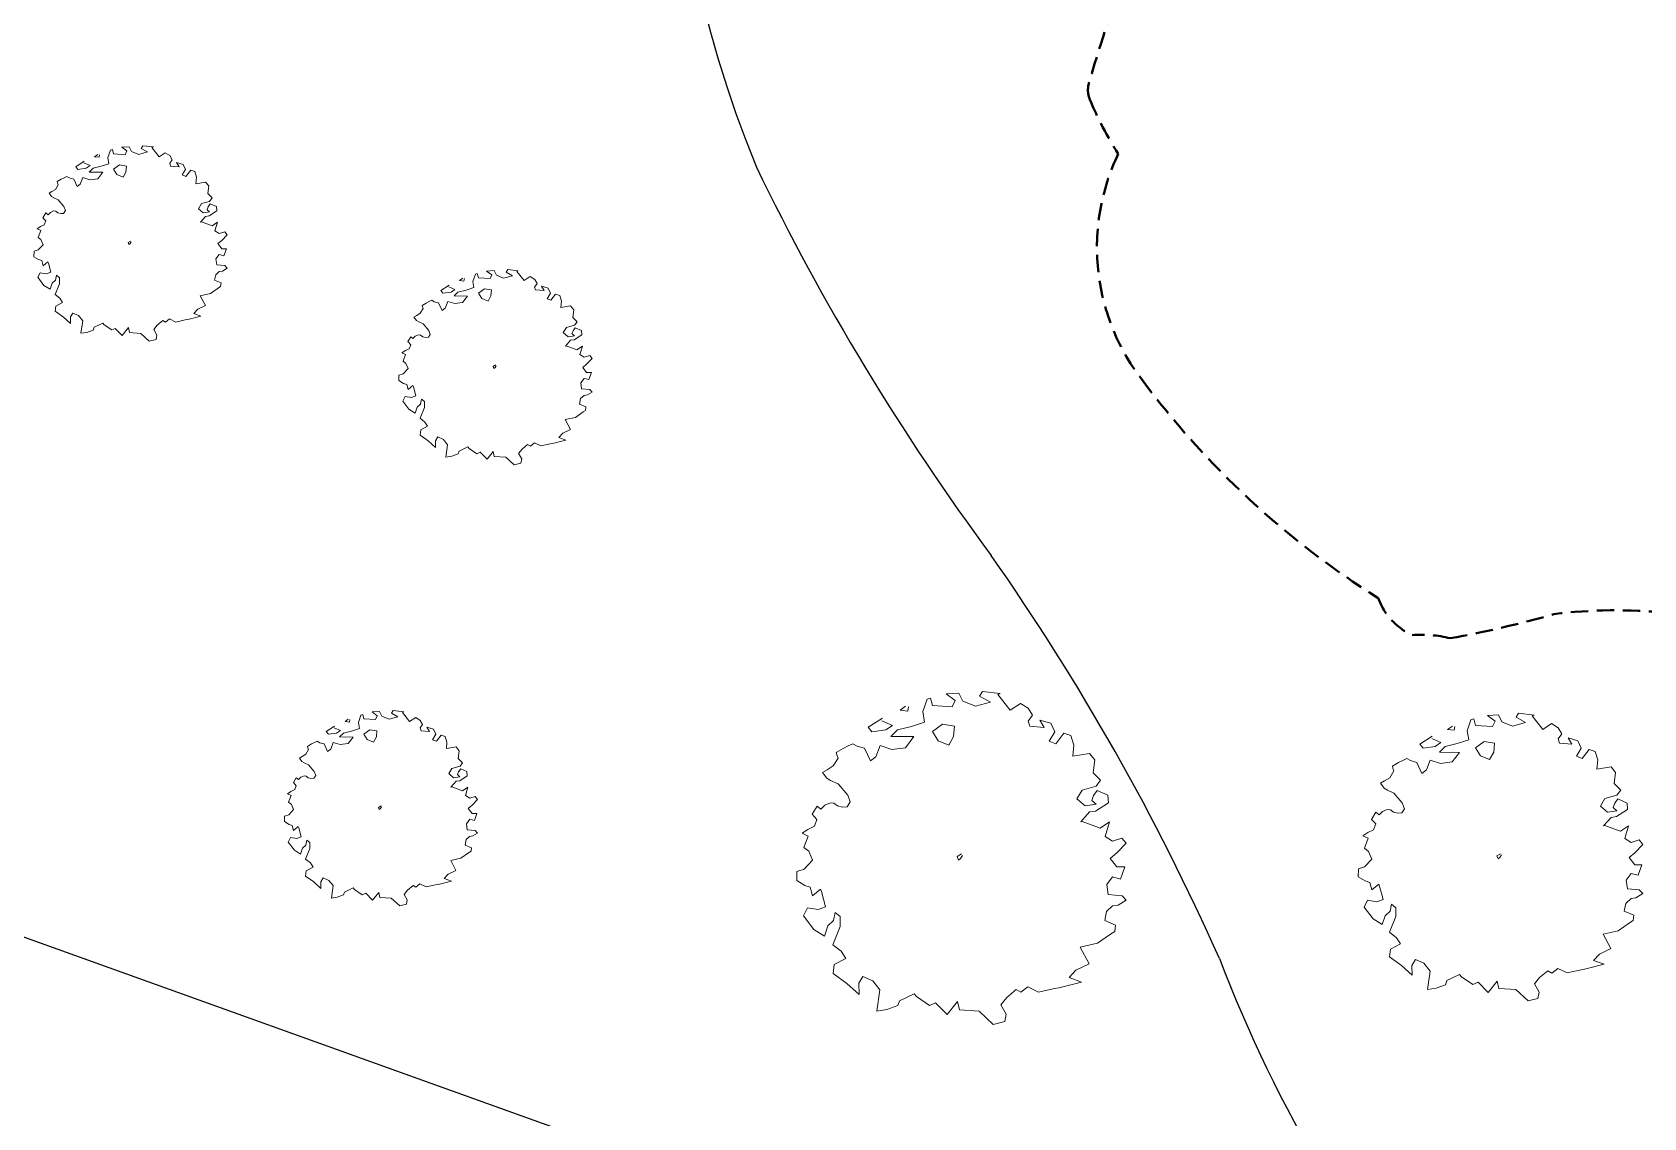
# Model space of a CAD drawing. Extents: x 2080 to 102394, y 2071 to 93424.
# Drawn here: x 80620 to 81547, y 78172 to 78796 of the extents above; entities that cross this region are included whole.
import ezdxf

# ---------------------------------------------------------------- set-up
doc = ezdxf.new("R2010")
doc.units = 0
doc.header["$LTSCALE"] = 20
doc.header["$MEASUREMENT"] = 0
doc.linetypes.add('DASHED2', pattern=[0.375, 0.25, -0.125])
for name, color, linetype, lineweight in [('Mango tree', 96, 'Continuous', 5), ('PIT', 40, 'DASHED2', 40), ('sappotta', 114, 'Continuous', 5)]:
    doc.layers.add(name, color=color, linetype=linetype, lineweight=lineweight)
doc.layers.add('patta duplicate', color=230, linetype='Continuous', plot=False)
doc.layers.add('road', color=2, linetype='Continuous')

# ---------------------------------------------------------------- blocks, each defined once
blk = doc.blocks.new('NEEM')
at = {"layer": 'sappotta', "linetype": 'Continuous'}
for p, q in [((-0.191, 1.099), (-0.213, 1.092)), ((-0.177, 1.048), (-0.191, 1.099)), ((0.003, 1.132), (-0.083, 1.127)), ((-0.083, 1.127), (-0.023, 1.083)), ((0.03, 1.077), (0.003, 1.132)), ((0.162, 1.144), (0.142, 1.112)), ((0.142, 1.112), (0.216, 1.072)), ((0.283, 1.13), (0.162, 1.144)), ((0.267, 1.123), (0.283, 1.13)), ((0.351, 1.016), (0.267, 1.123)), ((-0.359, 1.043), (-0.396, 1.016)), ((-0.396, 1.016), (-0.345, 1.011)), ((-0.345, 1.011), (-0.34, 1.039)), ((-0.213, 1.092), (-0.242, 1.007)), ((-0.242, 1.007), (-0.23, 0.935)), ((-0.043, 1.039), (-0.177, 1.048)), ((-0.023, 1.083), (-0.043, 1.039)), ((0.114, 1.043), (0.03, 1.077)), ((0.216, 1.072), (0.114, 1.043)), ((0.421, 1.063), (0.351, 1.016)), ((0.473, 1.03), (0.421, 1.063)), ((0.501, 0.982), (0.473, 1.03)), ((-0.517, 0.963), (-0.614, 0.901)), ((-0.614, 0.901), (-0.589, 0.87)), ((-0.589, 0.87), (-0.494, 0.884)), ((-0.521, 0.945), (-0.521, 0.945)), ((-0.449, 0.913), (-0.521, 0.945)), ((-0.494, 0.884), (-0.449, 0.913)), ((-0.415, 0.884), (-0.459, 0.839)), ((-0.32, 0.906), (-0.415, 0.884)), ((-0.23, 0.935), (-0.32, 0.906)), ((-0.108, 0.922), (-0.177, 0.872)), ((-0.027, 0.908), (-0.108, 0.922)), ((-0.034, 0.839), (-0.027, 0.908)), ((0.472, 0.942), (0.501, 0.982)), ((0.483, 0.908), (0.472, 0.942)), ((0.581, 0.9), (0.483, 0.908)), ((0.551, 0.95), (0.581, 0.9)), ((0.627, 0.928), (0.551, 0.95)), ((0.654, 0.87), (0.627, 0.928)), ((-0.749, 0.774), (-0.783, 0.757)), ((-0.717, 0.789), (-0.749, 0.774)), ((-0.689, 0.772), (-0.717, 0.789)), ((-0.638, 0.758), (-0.689, 0.772)), ((-0.533, 0.776), (-0.562, 0.699)), ((-0.452, 0.75), (-0.533, 0.776)), ((-0.459, 0.839), (-0.303, 0.837)), ((-0.303, 0.837), (-0.361, 0.762)), ((-0.177, 0.872), (-0.139, 0.809)), ((-0.139, 0.809), (-0.067, 0.78)), ((-0.067, 0.78), (-0.034, 0.839)), ((0.616, 0.806), (0.654, 0.87)), ((0.66, 0.788), (0.616, 0.806)), ((0.715, 0.86), (0.66, 0.788)), ((0.762, 0.844), (0.715, 0.86)), ((0.783, 0.779), (0.762, 0.844)), ((0.776, 0.704), (0.783, 0.779)), ((-0.818, 0.692), (-0.85, 0.638)), ((-0.783, 0.757), (-0.83, 0.729)), ((-0.83, 0.729), (-0.826, 0.714)), ((-0.826, 0.714), (-0.818, 0.692)), ((-0.598, 0.672), (-0.638, 0.758)), ((-0.562, 0.699), (-0.598, 0.672)), ((-0.361, 0.762), (-0.452, 0.75)), ((0.888, 0.723), (0.776, 0.704)), ((0.924, 0.679), (0.888, 0.723)), ((0.913, 0.591), (0.924, 0.679)), ((-0.892, 0.613), (-0.923, 0.594)), ((-0.923, 0.594), (-0.895, 0.555)), ((-0.895, 0.555), (-0.868, 0.54)), ((-0.85, 0.638), (-0.892, 0.613)), ((0.964, 0.541), (0.913, 0.591)), ((-0.868, 0.54), (-0.818, 0.517)), ((-0.818, 0.517), (-0.752, 0.44)), ((-0.752, 0.44), (-0.735, 0.394)), ((0.804, 0.415), (0.84, 0.475)), ((0.84, 0.475), (0.934, 0.5)), ((0.942, 0.471), (0.917, 0.437)), ((0.934, 0.5), (0.964, 0.541)), ((1.014, 0.439), (0.942, 0.471)), ((1.018, 0.389), (1.014, 0.439)), ((-0.96, 0.366), (-0.994, 0.31)), ((-0.935, 0.345), (-0.96, 0.366)), ((-0.908, 0.372), (-0.935, 0.345)), ((-0.87, 0.389), (-0.908, 0.372)), ((-0.846, 0.386), (-0.87, 0.389)), ((-0.821, 0.367), (-0.846, 0.386)), ((-0.788, 0.359), (-0.821, 0.367)), ((-0.757, 0.361), (-0.788, 0.359)), ((-0.735, 0.394), (-0.757, 0.361)), ((0.86, 0.367), (0.804, 0.415)), ((0.933, 0.378), (0.86, 0.367)), ((0.888, 0.326), (0.93, 0.332)), ((0.917, 0.437), (0.904, 0.404)), ((0.904, 0.404), (0.933, 0.378)), ((0.93, 0.332), (1.018, 0.389)), ((-0.978, 0.229), (-1.023, 0.208)), ((-0.994, 0.31), (-0.961, 0.275)), ((-0.961, 0.275), (-0.978, 0.229)), ((0.829, 0.259), (0.888, 0.326)), ((0.838, 0.262), (0.829, 0.259)), ((0.931, 0.228), (0.838, 0.262)), ((0.962, 0.217), (0.931, 0.228)), ((1.025, 0.259), (0.962, 0.217)), ((0.996, 0.16), (1.025, 0.259)), ((-1.023, 0.208), (-1.062, 0.182)), ((-1.062, 0.182), (-1.02, 0.162)), ((-1.02, 0.162), (-1.049, 0.084)), ((1.046, 0.129), (0.996, 0.16)), ((1.109, 0.149), (1.046, 0.129)), ((1.074, 0.049), (1.137, 0.114)), ((1.137, 0.114), (1.109, 0.149)), ((-1.049, 0.084), (-1.017, 0.059)), ((-1.017, 0.059), (-0.991, -0.002)), ((0.02, 0.041), (-0.009, 0.024)), ((-0.009, 0.024), (0, 0)), ((0, 0), (0.014, 0.011)), ((0.014, 0.011), (0.027, 0.031)), ((1.029, 0.011), (1.074, 0.049)), ((1.074, -0.047), (1.029, 0.011)), ((-1.097, -0.077), (-1.098, -0.14)), ((-1.048, -0.062), (-1.097, -0.077)), ((-0.991, -0.002), (-1.048, -0.062)), ((1.129, -0.047), (1.074, -0.047)), ((1.1, -0.129), (1.129, -0.047)), ((-1.098, -0.14), (-1.044, -0.173)), ((-1.044, -0.173), (-1.007, -0.185)), ((-1.007, -0.185), (-0.992, -0.244)), ((-0.992, -0.244), (-0.937, -0.198)), ((-0.937, -0.198), (-0.93, -0.213)), ((-0.93, -0.213), (-0.902, -0.318)), ((1.007, -0.166), (1.046, -0.114)), ((1.016, -0.234), (1.007, -0.166)), ((1.046, -0.114), (1.1, -0.129)), ((-1.025, -0.325), (-1.052, -0.378)), ((-0.953, -0.336), (-1.025, -0.325)), ((-0.902, -0.318), (-0.953, -0.336)), ((1.004, -0.349), (1.045, -0.311)), ((1.11, -0.243), (1.016, -0.234)), ((1.045, -0.311), (1.083, -0.306)), ((1.083, -0.306), (1.137, -0.273)), ((1.137, -0.273), (1.11, -0.243)), ((-1.052, -0.378), (-0.982, -0.471)), ((-0.888, -0.446), (-0.848, -0.411)), ((-0.848, -0.411), (-0.837, -0.355)), ((-0.837, -0.355), (-0.803, -0.383)), ((-0.803, -0.383), (-0.803, -0.452)), ((0.992, -0.411), (1.004, -0.349)), ((1.066, -0.443), (0.992, -0.411)), ((-0.982, -0.471), (-0.91, -0.516)), ((-0.91, -0.516), (-0.888, -0.446)), ((-0.803, -0.452), (-0.853, -0.576)), ((0.943, -0.565), (1.032, -0.503)), ((1.032, -0.503), (1.061, -0.484)), ((1.061, -0.484), (1.066, -0.443)), ((-0.853, -0.576), (-0.797, -0.619)), ((-0.797, -0.619), (-0.766, -0.668)), ((0.826, -0.591), (0.943, -0.565)), ((0.887, -0.704), (0.826, -0.591)), ((-0.844, -0.71), (-0.852, -0.77)), ((-0.766, -0.668), (-0.844, -0.71)), ((0.751, -0.797), (0.797, -0.747)), ((0.797, -0.747), (0.887, -0.704)), ((-0.852, -0.77), (-0.758, -0.838)), ((-0.758, -0.838), (-0.675, -0.912)), ((-0.676, -0.836), (-0.649, -0.791)), ((-0.675, -0.912), (-0.676, -0.836)), ((-0.649, -0.791), (-0.582, -0.82)), ((-0.582, -0.82), (-0.534, -0.881)), ((0.423, -0.897), (0.47, -0.86)), ((0.47, -0.86), (0.543, -0.896)), ((0.543, -0.896), (0.652, -0.871)), ((0.652, -0.871), (0.68, -0.867)), ((0.68, -0.867), (0.834, -0.828)), ((0.834, -0.828), (0.751, -0.797)), ((-0.534, -0.881), (-0.554, -1.025)), ((-0.413, -0.988), (-0.401, -0.955)), ((-0.401, -0.955), (-0.302, -0.907)), ((-0.302, -0.907), (-0.286, -0.926)), ((-0.286, -0.926), (-0.197, -0.986)), ((-0.197, -0.986), (-0.157, -0.969)), ((-0.157, -0.969), (-0.078, -1.049)), ((-0.078, -1.049), (-0.006, -0.96)), ((-0.006, -0.96), (0.006, -1.017)), ((0.287, -0.982), (0.327, -0.932)), ((0.324, -1.046), (0.287, -0.982)), ((0.327, -0.932), (0.391, -0.879)), ((0.391, -0.879), (0.423, -0.897)), ((-0.554, -1.025), (-0.486, -1.015)), ((-0.486, -1.015), (-0.413, -0.988)), ((0.006, -1.017), (0.139, -1.026)), ((0.139, -1.026), (0.236, -1.115)), ((0.314, -1.096), (0.324, -1.046)), ((0.236, -1.115), (0.314, -1.096))]:
    blk.add_line(p, q, dxfattribs=at)

msp = doc.modelspace()

# ---------------------------------------------------------------- linework, layer by layer
at = {"layer": 'patta duplicate', "ltscale": 0.5}
msp.add_lwpolyline([(88450.657, 84067.151), (84127.797, 82684.315), (83540.963, 80377.169), (84337.551, 80292.694), (84338.201, 79890.512), (77189.571, 82827.244), (75365.053, 80162.878), (84737.949, 76793.335), (86791.228, 77204.942), (89065.024, 78174.595), (89006.283, 79510.343), (88948.024, 81170.116), (88450.657, 84067.151)], dxfattribs=at)
at = {"layer": 'PIT', "ltscale": 2}
msp.add_lwpolyline([(81507.201, 79028.729, 0.084309), (81448.586, 79016.809, 0.0319646), (81374.513, 78981.068, 0.0639371), (81317.263, 78943.765, 0.0431601), (81290.644, 78927.316, 0.0514869), (81279.677, 78908.755, 0.01817), (81256.256, 78852.487, 0.0178822), (81227.607, 78766.707, 0.1719633), (81228.13, 78757.042, 0.0443654), (81244.498, 78725.851, 0.2823937), (81257.755, 78596.447, 0.0932103), (81393.981, 78470.419, 0.1994233), (81413.52, 78449.082, -0.0839825), (81435.404, 78447.259, 0.0249497), (81495.057, 78461.192, -0.0566431), (81559.665, 78461.883, 0.0841624)], format="xyb", dxfattribs=at)
at = {"layer": 'road', "linetype": 'Continuous', "ltscale": 0.5}
for centre, radius, start, end in [((81656.757, 78972.373), 670.505, 115.744108, 202.272996), ((82299.099, 79329.53), 1402.994, 205.830216, 216.504927), ((80043.964, 77703.432), 1377.482, 23.970529, 35.069996), ((82063.218, 78554.611), 814.541, 200.973567, 220.343831)]:
    msp.add_arc(centre, radius, start, end, dxfattribs=at)

# ---------------------------------------------------------------- block references
at = {"layer": 'Mango tree', "linetype": 'Continuous'}
for p, xscale, yscale, zscale in [((80675.319, 78673.668), 49.73619491429417, 49.73619491435238, 49.7361949140131), ((80885.239, 78602.437), 49.73619491429417, 49.73619491435238, 49.7361949140131), ((81152.579, 78319.764), 84.75708026281791, 84.75708026291977, 84.75708026233998), ((80819.363, 78348.834), 49.73619491429417, 49.73619491435238, 49.7361949140131), ((81462.924, 78320.4), 73.21909050777322, 73.21909050784598, 73.21909050734808)]:
    msp.add_blockref('NEEM', p, dxfattribs=dict(at, xscale=xscale, yscale=yscale, zscale=zscale))

doc.saveas('drawing.dxf')
